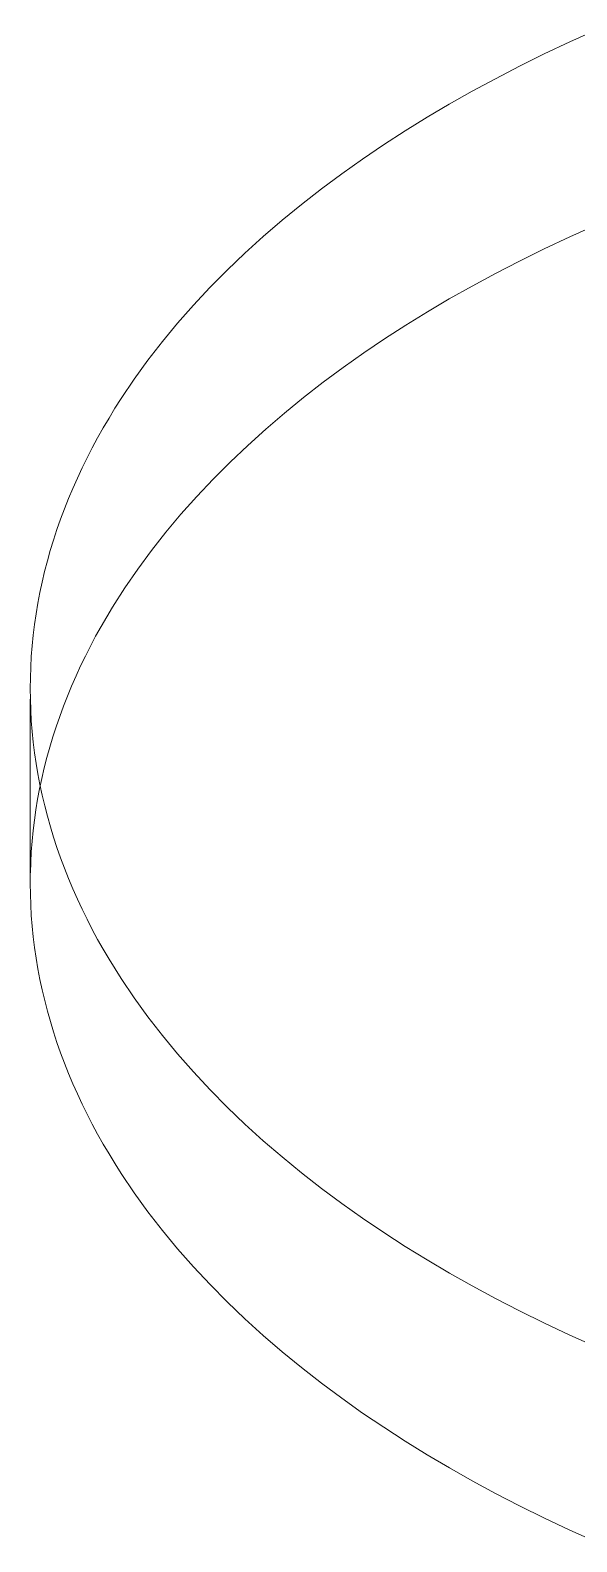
# Model space of a CAD drawing. Header units: inches. Extents: x -13 to 609, y -6 to 131.
# Drawn here: x 157.512 to 157.737, y 59.927 to 60.551 of the extents above; entities that cross this region are included whole.
import ezdxf

# ---------------------------------------------------------------- set-up
doc = ezdxf.new("R2010")
doc.units = ezdxf.units.IN
doc.linetypes.add('HIDDEN', pattern=[1.905, 1.27, -0.635])
doc.layers.add('ZANO_R_przerywana', color=250, linetype='HIDDEN', lineweight=0)

msp = doc.modelspace()

# ---------------------------------------------------------------- linework, layer by layer
at = {"layer": 'ZANO_R_przerywana', "ltscale": 0.05}
for p, q in [((157.7342, 60.54574), (157.745, 60.55059)), ((157.72368, 60.54079), (157.7342, 60.54574)), ((157.71345, 60.53575), (157.72368, 60.54079)), ((157.7035, 60.53061), (157.71345, 60.53575)), ((157.68447, 60.5201), (157.69384, 60.5254)), ((157.69384, 60.5254), (157.7035, 60.53061)), ((157.67531, 60.51469), (157.68447, 60.5201)), ((157.66627, 60.50912), (157.67531, 60.51469)), ((157.65738, 60.50337), (157.66627, 60.50912)), ((157.64864, 60.49746), (157.65738, 60.50337)), ((157.64007, 60.49139), (157.64864, 60.49746)), ((157.63167, 60.48516), (157.64007, 60.49139)), ((157.62347, 60.47876), (157.63167, 60.48516)), ((157.61546, 60.47221), (157.62347, 60.47876)), ((157.60767, 60.4655), (157.61546, 60.47221)), ((157.745, 60.47023), (157.7342, 60.46538)), ((157.60011, 60.45863), (157.60767, 60.4655)), ((157.7342, 60.46538), (157.72368, 60.46043)), ((157.59278, 60.45162), (157.60011, 60.45863)), ((157.72368, 60.46043), (157.71345, 60.45538)), ((157.5857, 60.44446), (157.59278, 60.45162)), ((157.7035, 60.45025), (157.69384, 60.44503)), ((157.71345, 60.45538), (157.7035, 60.45025)), ((157.57888, 60.43715), (157.5857, 60.44446)), ((157.69384, 60.44503), (157.68447, 60.43974)), ((157.68447, 60.43974), (157.67545, 60.43441)), ((157.57233, 60.42971), (157.57888, 60.43715)), ((157.67545, 60.43441), (157.66655, 60.42893)), ((157.56606, 60.42213), (157.57233, 60.42971)), ((157.66655, 60.42893), (157.65779, 60.42328)), ((157.56009, 60.41443), (157.56606, 60.42213)), ((157.65779, 60.42328), (157.64918, 60.41747)), ((157.55442, 60.4066), (157.56009, 60.41443)), ((157.64918, 60.41747), (157.64073, 60.41151)), ((157.54907, 60.39865), (157.55442, 60.4066)), ((157.64073, 60.41151), (157.63245, 60.40538)), ((157.63245, 60.40538), (157.62436, 60.3991)), ((157.54404, 60.3906), (157.54651, 60.39464)), ((157.54651, 60.39464), (157.54907, 60.39865)), ((157.62436, 60.3991), (157.61645, 60.39267)), ((157.54165, 60.38653), (157.54404, 60.3906)), ((157.61645, 60.39267), (157.60875, 60.38609)), ((157.53712, 60.37831), (157.53934, 60.38243)), ((157.53934, 60.38243), (157.54165, 60.38653)), ((157.60875, 60.38609), (157.60127, 60.37935)), ((157.53499, 60.37417), (157.53712, 60.37831)), ((157.60127, 60.37935), (157.59402, 60.37247)), ((157.53098, 60.36582), (157.53294, 60.37001)), ((157.53294, 60.37001), (157.53499, 60.37417)), ((157.59402, 60.37247), (157.58701, 60.36545)), ((157.52911, 60.36161), (157.53098, 60.36582)), ((157.58701, 60.36545), (157.58024, 60.35828)), ((157.52565, 60.35314), (157.52733, 60.35738)), ((157.52733, 60.35738), (157.52911, 60.36161)), ((157.58024, 60.35828), (157.57374, 60.35099)), ((157.52405, 60.34887), (157.52565, 60.35314)), ((157.57374, 60.35099), (157.56751, 60.34356)), ((157.52114, 60.34029), (157.52255, 60.34459)), ((157.52255, 60.34459), (157.52405, 60.34887)), ((157.51982, 60.33598), (157.52114, 60.34029)), ((157.56751, 60.34356), (157.56156, 60.336)), ((157.51748, 60.32731), (157.5186, 60.33165)), ((157.5186, 60.33165), (157.51982, 60.33598)), ((157.56156, 60.336), (157.5559, 60.32833)), ((157.51645, 60.32296), (157.51748, 60.32731)), ((157.5559, 60.32833), (157.55054, 60.32054)), ((157.51552, 60.31859), (157.51645, 60.32296)), ((157.55054, 60.32054), (157.5455, 60.31264)), ((157.51394, 60.30984), (157.51468, 60.31422)), ((157.51468, 60.31422), (157.51552, 60.31859)), ((157.5133, 60.30545), (157.51394, 60.30984)), ((157.5431, 60.30865), (157.54077, 60.30463)), ((157.5455, 60.31264), (157.5431, 60.30865)), ((157.51232, 60.29665), (157.51276, 60.30105)), ((157.51276, 60.30105), (157.5133, 60.30545)), ((157.53853, 60.30059), (157.53638, 60.29653)), ((157.54077, 60.30463), (157.53853, 60.30059)), ((157.51197, 60.29224), (157.51232, 60.29665)), ((157.53638, 60.29653), (157.53431, 60.29244)), ((157.51172, 60.28783), (157.51197, 60.29224)), ((157.53232, 60.28834), (157.53042, 60.28421)), ((157.53431, 60.29244), (157.53232, 60.28834)), ((157.51153, 60.27901), (157.51158, 60.28342)), ((157.51158, 60.28342), (157.51172, 60.28783)), ((157.53042, 60.28421), (157.5286, 60.28006)), ((157.51158, 60.27459), (157.51153, 60.27901)), ((157.52688, 60.27589), (157.52524, 60.27171)), ((157.5286, 60.28006), (157.52688, 60.27589)), ((157.51153, 60.19864), (157.51153, 60.27459)), ((157.51173, 60.27018), (157.51158, 60.27459)), ((157.51197, 60.26577), (157.51173, 60.27018)), ((157.52524, 60.27171), (157.52369, 60.26751)), ((157.51232, 60.26136), (157.51197, 60.26577)), ((157.52223, 60.26329), (157.52086, 60.25905)), ((157.52369, 60.26751), (157.52223, 60.26329)), ((157.51276, 60.25696), (157.51232, 60.26136)), ((157.51331, 60.25257), (157.51276, 60.25696)), ((157.52086, 60.25905), (157.51959, 60.2548)), ((157.51395, 60.24818), (157.51331, 60.25257)), ((157.5184, 60.25054), (157.51731, 60.24627)), ((157.51959, 60.2548), (157.5184, 60.25054)), ((157.51469, 60.24379), (157.51395, 60.24818)), ((157.51731, 60.24627), (157.51631, 60.24198)), ((157.51552, 60.23942), (157.51469, 60.24379)), ((157.51631, 60.24198), (157.51541, 60.23768)), ((157.51646, 60.23506), (157.51552, 60.23942)), ((157.5146, 60.23338), (157.51388, 60.22906)), ((157.51541, 60.23768), (157.5146, 60.23338)), ((157.51749, 60.2307), (157.51646, 60.23506)), ((157.51388, 60.22906), (157.51326, 60.22474)), ((157.51861, 60.22636), (157.51749, 60.2307)), ((157.51984, 60.22204), (157.51861, 60.22636)), ((157.51273, 60.22041), (157.5123, 60.21608)), ((157.51326, 60.22474), (157.51273, 60.22041)), ((157.52115, 60.21772), (157.51984, 60.22204)), ((157.5123, 60.21608), (157.51196, 60.21174)), ((157.52256, 60.21342), (157.52115, 60.21772)), ((157.52407, 60.20914), (157.52256, 60.21342)), ((157.51172, 60.2074), (157.51158, 60.20306)), ((157.51196, 60.21174), (157.51172, 60.2074)), ((157.52566, 60.20488), (157.52407, 60.20914)), ((157.52735, 60.20063), (157.52566, 60.20488)), ((157.52913, 60.1964), (157.52735, 60.20063)), ((157.51153, 60.19864), (157.51158, 60.19423)), ((157.531, 60.19219), (157.52913, 60.1964)), ((157.51158, 60.19423), (157.51173, 60.18982)), ((157.51173, 60.18982), (157.51197, 60.18541)), ((157.53296, 60.18801), (157.531, 60.19219)), ((157.51197, 60.18541), (157.51232, 60.181)), ((157.53501, 60.18384), (157.53296, 60.18801)), ((157.53714, 60.1797), (157.53501, 60.18384)), ((157.51232, 60.181), (157.51276, 60.1766)), ((157.51276, 60.1766), (157.51331, 60.1722)), ((157.53936, 60.17558), (157.53714, 60.1797)), ((157.51331, 60.1722), (157.51395, 60.16781)), ((157.54167, 60.17149), (157.53936, 60.17558)), ((157.54406, 60.16742), (157.54167, 60.17149)), ((157.51395, 60.16781), (157.51469, 60.16343)), ((157.51469, 60.16343), (157.51552, 60.15906)), ((157.54654, 60.16338), (157.54406, 60.16742)), ((157.54909, 60.15936), (157.54654, 60.16338)), ((157.51552, 60.15906), (157.51646, 60.15469)), ((157.55445, 60.15142), (157.54909, 60.15936)), ((157.51646, 60.15469), (157.51749, 60.15034)), ((157.56012, 60.14359), (157.55445, 60.15142)), ((157.51749, 60.15034), (157.51861, 60.146)), ((157.51861, 60.146), (157.51984, 60.14167)), ((157.51984, 60.14167), (157.52115, 60.13736)), ((157.56609, 60.13588), (157.56012, 60.14359)), ((157.52115, 60.13736), (157.52256, 60.13306)), ((157.52256, 60.13306), (157.52407, 60.12878)), ((157.57236, 60.12831), (157.56609, 60.13588)), ((157.52407, 60.12878), (157.52566, 60.12451)), ((157.57891, 60.12087), (157.57236, 60.12831)), ((157.52566, 60.12451), (157.52735, 60.12027)), ((157.52735, 60.12027), (157.52913, 60.11604)), ((157.58573, 60.11356), (157.57891, 60.12087)), ((157.52913, 60.11604), (157.531, 60.11183)), ((157.59281, 60.1064), (157.58573, 60.11356)), ((157.531, 60.11183), (157.53296, 60.10764)), ((157.53296, 60.10764), (157.53501, 60.10348)), ((157.53501, 60.10348), (157.53714, 60.09934)), ((157.60014, 60.09939), (157.59281, 60.1064)), ((157.53714, 60.09934), (157.53936, 60.09522)), ((157.53936, 60.09522), (157.54167, 60.09112)), ((157.60771, 60.09252), (157.60014, 60.09939)), ((157.54167, 60.09112), (157.54406, 60.08706)), ((157.6155, 60.08581), (157.60771, 60.09252)), ((157.54406, 60.08706), (157.54654, 60.08301)), ((157.54654, 60.08301), (157.54909, 60.079)), ((157.62351, 60.07926), (157.6155, 60.08581)), ((157.54909, 60.079), (157.55445, 60.07105)), ((157.63171, 60.07286), (157.62351, 60.07926)), ((157.55445, 60.07105), (157.56012, 60.06322)), ((157.64011, 60.06663), (157.63171, 60.07286)), ((157.64868, 60.06056), (157.64011, 60.06663)), ((157.56012, 60.06322), (157.56609, 60.05552)), ((157.65742, 60.05465), (157.64868, 60.06056)), ((157.56609, 60.05552), (157.57236, 60.04794)), ((157.66632, 60.04891), (157.65742, 60.05465)), ((157.57236, 60.04794), (157.57891, 60.0405)), ((157.67535, 60.04333), (157.66632, 60.04891)), ((157.57891, 60.0405), (157.58573, 60.0332)), ((157.68452, 60.03792), (157.67535, 60.04333)), ((157.58573, 60.0332), (157.59281, 60.02604)), ((157.69389, 60.03263), (157.68452, 60.03792)), ((157.70355, 60.02741), (157.69389, 60.03263)), ((157.59281, 60.02604), (157.60014, 60.01902)), ((157.7135, 60.02228), (157.70355, 60.02741)), ((157.72373, 60.01723), (157.7135, 60.02228)), ((157.60014, 60.01902), (157.60771, 60.01216)), ((157.73425, 60.01228), (157.72373, 60.01723)), ((157.60771, 60.01216), (157.6155, 60.00545)), ((157.74505, 60.00744), (157.73425, 60.01228)), ((157.6155, 60.00545), (157.62351, 59.9989)), ((157.62351, 59.9989), (157.63171, 59.9925)), ((157.63171, 59.9925), (157.64011, 59.98627)), ((157.64011, 59.98627), (157.64868, 59.98019)), ((157.64868, 59.98019), (157.65742, 59.97429)), ((157.65742, 59.97429), (157.66632, 59.96854)), ((157.66632, 59.96854), (157.67535, 59.96297)), ((157.67535, 59.96297), (157.68452, 59.95756)), ((157.68452, 59.95756), (157.69389, 59.95227)), ((157.69389, 59.95227), (157.70355, 59.94705)), ((157.70355, 59.94705), (157.7135, 59.94192)), ((157.7135, 59.94192), (157.72373, 59.93687)), ((157.72373, 59.93687), (157.73425, 59.93192)), ((157.73425, 59.93192), (157.74505, 59.92707))]:
    msp.add_line(p, q, dxfattribs=at)

doc.saveas('drawing.dxf')
